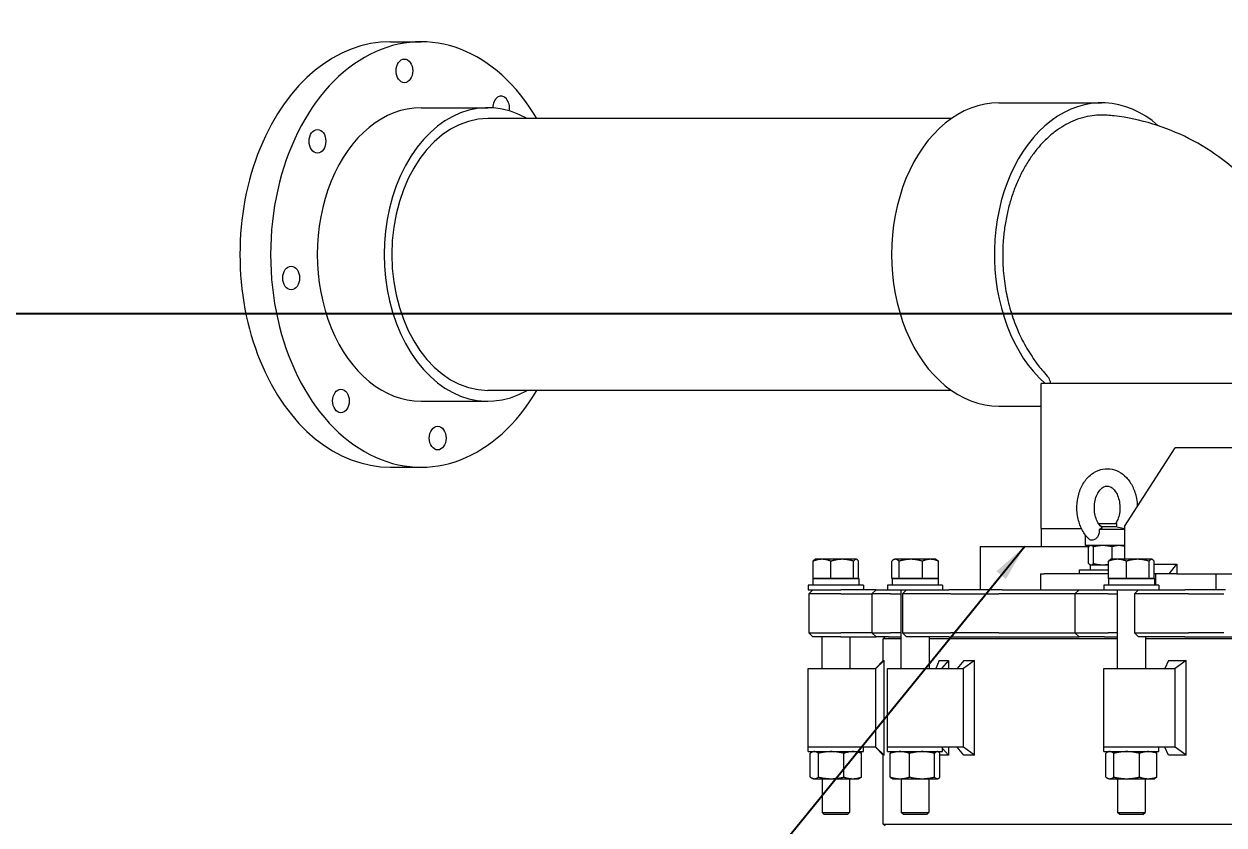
# Model space of a CAD drawing. Header units: inches. Extents: x 15 to 402, y 6 to 261.
# Drawn here: x 259.09 to 297.16, y 114.55 to 139.97 of the extents above; entities that cross this region are included whole.
import ezdxf

# ---------------------------------------------------------------- set-up
doc = ezdxf.new("R2010")
doc.units = ezdxf.units.IN
doc.header["$LTSCALE"] = 12
doc.header["$MEASUREMENT"] = 0
for name, color, linetype, lineweight in [('Dimension (ANSI)', 7, 'Continuous', 25), ('Symbol (ANSI)', 7, 'Continuous', 25), ('Visible (ANSI)', 7, 'Continuous', 50)]:
    doc.layers.add(name, color=color, linetype=linetype, lineweight=lineweight)
doc.styles.add('MEMCOR Medium', font='arial.ttf')
doc.dimstyles.new('Default (ANSI)', dxfattribs={"dimscale": 12, "dimtxt": 0.15, "dimasz": 0.098425, "dimexe": 0.125, "dimexo": 0.0625, "dimgap": 0.031496, "dimtad": 0, "dimtih": 1, "dimtoh": 1, "dimdec": 4, "dimrnd": 1e-08, "dimzin": 3, "dimdsep": 46, "dimlunit": 5, "dimtxsty": 'MEMCOR Medium', "dimcen": 0.09, "dimdle": 0.393701, "dimclrd": 256, "dimclre": 256, "dimclrt": 256, "dimadec": 0, "dimazin": 1, "dimtfac": 0.8, "dimtofl": 0, "dimtmove": 0, "dimatfit": 3, "dimfxl": 1, "dimfrac": 1, "dimtolj": 1, "dimtzin": 4, "dimlwd": -1, "dimlwe": -1, "dimarcsym": 0})
doc.dimstyles.new('Default (ANSI)$7', dxfattribs={"dimscale": 12, "dimtxt": 0.15, "dimasz": 0.098425, "dimexe": 0.125, "dimexo": 0.0625, "dimgap": 0.031496, "dimtad": 0, "dimtih": 1, "dimtoh": 1, "dimdec": 4, "dimrnd": 1e-08, "dimzin": 3, "dimdsep": 46, "dimlunit": 5, "dimtxsty": 'MEMCOR Medium', "dimcen": 0.09, "dimdle": 0.393701, "dimclrd": 256, "dimclre": 256, "dimclrt": 256, "dimadec": 0, "dimazin": 1, "dimtfac": 0.8, "dimtofl": 0, "dimtmove": 0, "dimatfit": 3, "dimfxl": 1, "dimfrac": 1, "dimtolj": 1, "dimtzin": 4, "dimlwd": -1, "dimlwe": -1, "dimarcsym": 0})

# ---------------------------------------------------------------- blocks, each defined once
blk = doc.blocks.new('*D27')
at = {"layer": 'Defpoints', "color": 0, "transparency": 16777216}
for p in [(303.179, 130.769), (255.165, 40.014), (282.974, 40.014)]:
    blk.add_point(p, dxfattribs=at)
at = {"layer": 'Dimension (ANSI)', "transparency": 16777216}
for p, q in [((302.429, 130.769), (253.665, 130.769)), ((255.165, 129.588), (255.165, 91.538)), ((255.165, 41.195), (255.165, 79.246)), ((282.224, 40.014), (253.665, 40.014))]:
    blk.add_line(p, q, dxfattribs=at)
for points in [[(254.968, 129.588), (255.362, 129.588), (255.165, 130.769)], [(254.968, 41.195), (255.362, 41.195), (255.165, 40.014)]]:
    blk.add_solid(points, dxfattribs=at)
at = {"layer": 'Dimension (ANSI)', "transparency": 16777216, "char_height": 1.8, "attachment_point": 5, "style": 'MEMCOR Medium'}
for s, insert in [('\\A1; \\fArial|b0|i0;\\H1.8000;90{\\H0.8x;\\S3#4;} in', (255.165, 87.241)), ('\\A1;[2305.2 mm]{\\P\\fArial|b0|i0;\\H1.8000;SHIPPING HEIGHT\\P\\fArial|b0|i0;\\H1.8000;REF.}', (255.165, 81.095))]:
    blk.add_mtext(s, dxfattribs=dict(at, insert=insert))

msp = doc.modelspace()

# ---------------------------------------------------------------- linework, layer by layer
at = {"layer": 'Visible (ANSI)', "linetype": 'Continuous', "lineweight": 18}
for p, q in [((270.717989, 139.401622), (271.690261, 139.401622)), ((290.022181, 137.464122), (293.281943, 137.464122)), ((271.690261, 137.307872), (273.811581, 137.307872)), ((288.5118, 136.964122), (273.811581, 136.964122)), ((288.5118, 128.339122), (273.811581, 128.339122)), ((300.540719, 128.561622), (291.36151, 128.561622)), ((291.36151, 123.951622), (291.36151, 128.561622)), ((271.690261, 127.995372), (273.811581, 127.995372)), ((290.022181, 127.839122), (291.36151, 127.839122)), ((294.010389, 124.014122), (295.618699, 126.514122)), ((304.99514, 126.514122), (295.618699, 126.514122)), ((270.717989, 125.901622), (271.690261, 125.901622)), ((293.183515, 124.114122), (293.756387, 124.114122)), ((293.756387, 124.114122), (293.768887, 124.101622)), ((291.36151, 123.951622), (292.644239, 123.951622)), ((291.36151, 123.951622), (291.36151, 123.389122)), ((291.36151, 123.951622), (292.644239, 123.951622)), ((292.76741, 123.413122), (292.76741, 123.747557)), ((293.768887, 124.101622), (293.191756, 124.101622)), ((294.010389, 123.924933), (293.203141, 123.924933)), ((293.775852, 124.003475), (293.276258, 124.003475)), ((293.768887, 124.003475), (293.768887, 124.101622)), ((293.775852, 124.003475), (294.010389, 123.953623)), ((294.010389, 124.014122), (294.010389, 122.977751)), ((289.42401, 123.389122), (292.881521, 123.389122)), ((289.42401, 123.389122), (289.42401, 122.014122)), ((294.010389, 123.413122), (292.76741, 123.413122)), ((292.864133, 122.842427), (292.864133, 123.374817)), ((292.925387, 123.413122), (292.906655, 123.404387)), ((293.022827, 122.842427), (293.022827, 123.374817)), ((293.61508, 122.977751), (293.61508, 123.374817)), ((293.987387, 123.413122), (294.006118, 123.404387)), ((284.194667, 122.977751), (284.180111, 122.969347)), ((284.412059, 122.977751), (284.194667, 122.977751)), ((285.053819, 122.977751), (284.412059, 122.977751)), ((285.492427, 122.977751), (285.053819, 122.977751)), ((285.506667, 122.977751), (285.492427, 122.977751)), ((285.506667, 122.977751), (285.521223, 122.969347)), ((286.706418, 122.977751), (286.672501, 122.958169)), ((286.738667, 122.977751), (286.706418, 122.977751)), ((287.226478, 122.977751), (286.738667, 122.977751)), ((287.850228, 122.977751), (287.226478, 122.977751)), ((288.018418, 122.977751), (287.850228, 122.977751)), ((288.018418, 122.977751), (288.052334, 122.958169)), ((293.568649, 122.977751), (293.554093, 122.969347)), ((293.786041, 122.977751), (293.568649, 122.977751)), ((294.427801, 122.977751), (293.786041, 122.977751)), ((294.866409, 122.977751), (294.427801, 122.977751)), ((294.880649, 122.977751), (294.866409, 122.977751)), ((294.880649, 122.977751), (294.895205, 122.969347)), ((284.130422, 122.373751), (284.130422, 122.919159)), ((284.693697, 122.373751), (284.693697, 122.919159)), ((285.413942, 122.373751), (285.413942, 122.919159)), ((285.570912, 122.373751), (285.570912, 122.919159)), ((286.621377, 122.373751), (286.621377, 122.919159)), ((286.855957, 122.373751), (286.855957, 122.919159)), ((287.596998, 122.373751), (287.596998, 122.919159)), ((288.103459, 122.373751), (288.103459, 122.919159)), ((292.581387, 122.648122), (293.504404, 122.648122)), ((292.581387, 122.514122), (292.581387, 122.648122)), ((292.925387, 122.804122), (292.906655, 122.812857)), ((292.919887, 122.804122), (293.504404, 122.804122)), ((292.919887, 122.804122), (292.919887, 122.648122)), ((293.504404, 122.373751), (293.504404, 122.919159)), ((294.067679, 122.373751), (294.067679, 122.919159)), ((294.787924, 122.373751), (294.787924, 122.919159)), ((294.944895, 122.373751), (294.944895, 122.919159)), ((294.944895, 122.826622), (295.663732, 122.826622)), ((295.424484, 122.514122), (295.663732, 122.826622)), ((295.663732, 122.826622), (295.663732, 122.514122)), ((284.121167, 122.373747), (285.580167, 122.373747)), ((284.121167, 122.373747), (284.121167, 122.154747)), ((284.412059, 122.373751), (284.130422, 122.373751)), ((284.194667, 122.373751), (284.194667, 122.373747)), ((284.693697, 122.373751), (284.412059, 122.373751)), ((285.053819, 122.373751), (284.693697, 122.373751)), ((285.413942, 122.373751), (285.053819, 122.373751)), ((285.492427, 122.373751), (285.413942, 122.373751)), ((285.570912, 122.373751), (285.492427, 122.373751)), ((285.506667, 122.373751), (285.506667, 122.373747)), ((285.580167, 122.373747), (285.580167, 122.154747)), ((286.738667, 122.373751), (286.621377, 122.373751)), ((286.632918, 122.373747), (288.091918, 122.373747)), ((286.632918, 122.373747), (286.632918, 122.154747)), ((286.706418, 122.373751), (286.706418, 122.373747)), ((286.855957, 122.373751), (286.738667, 122.373751)), ((287.226478, 122.373751), (286.855957, 122.373751)), ((287.596998, 122.373751), (287.226478, 122.373751)), ((287.850228, 122.373751), (287.596998, 122.373751)), ((288.103459, 122.373751), (287.850228, 122.373751)), ((288.018418, 122.373751), (288.018418, 122.373747)), ((288.091918, 122.373747), (288.091918, 122.154747)), ((291.338351, 122.514122), (291.455554, 122.514122)), ((291.338351, 122.514122), (291.338351, 122.014122)), ((293.504404, 122.514122), (291.455554, 122.514122)), ((293.495149, 122.373747), (294.954149, 122.373747)), ((293.495149, 122.373747), (293.495149, 122.154747)), ((293.786041, 122.373751), (293.504404, 122.373751)), ((293.568649, 122.373751), (293.568649, 122.373747)), ((294.067679, 122.373751), (293.786041, 122.373751)), ((294.427801, 122.373751), (294.067679, 122.373751)), ((294.787924, 122.373751), (294.427801, 122.373751)), ((294.866409, 122.373751), (294.787924, 122.373751)), ((294.944895, 122.373751), (294.866409, 122.373751)), ((294.880649, 122.373751), (294.880649, 122.373747)), ((294.993837, 122.514122), (294.944895, 122.514122)), ((294.954149, 122.373747), (294.954149, 122.154747)), ((295.663732, 122.514122), (294.993837, 122.514122)), ((294.993837, 122.514122), (294.993837, 122.154747)), ((295.663732, 122.514122), (295.424484, 122.514122)), ((295.663732, 122.514122), (302.85759, 122.514122)), ((296.907822, 122.514122), (296.907822, 122.014122)), ((285.725667, 122.154747), (283.975667, 122.154747)), ((283.975667, 122.154747), (283.975667, 122.014122)), ((283.975667, 122.014122), (284.123157, 122.014122)), ((284.123157, 122.014122), (283.993157, 121.884122)), ((283.993344, 121.884122), (283.993157, 121.884122)), ((283.993157, 121.884122), (283.993157, 120.644122)), ((284.006947, 121.884122), (283.993344, 121.884122)), ((285.005504, 121.884122), (284.006947, 121.884122)), ((284.123157, 122.014122), (284.123247, 122.014122)), ((284.123247, 122.014122), (284.136759, 122.014122)), ((284.136759, 122.014122), (285.005504, 122.014122)), ((286.025569, 122.014122), (285.005504, 122.014122)), ((285.005504, 121.884122), (285.99651, 121.884122)), ((285.725667, 122.154747), (285.725667, 122.014122)), ((286.12651, 122.014122), (285.99651, 121.884122)), ((286.104882, 121.884122), (285.99651, 121.884122)), ((285.99651, 121.884122), (285.99651, 120.644122)), ((286.12651, 122.014122), (286.025569, 122.014122)), ((286.240115, 121.884122), (286.104882, 121.884122)), ((286.12651, 122.014122), (286.220794, 122.014122)), ((286.220794, 122.014122), (286.35513, 122.014122)), ((286.586298, 121.884122), (286.240115, 121.884122)), ((286.35513, 122.014122), (286.487418, 122.014122)), ((288.237418, 122.154747), (286.487418, 122.154747)), ((286.487418, 122.154747), (286.487418, 122.014122)), ((286.487418, 122.014122), (287.091298, 122.014122)), ((286.586298, 121.884122), (286.914918, 121.884122)), ((286.914918, 122.014122), (286.914918, 119.514122)), ((287.091298, 122.014122), (286.961298, 121.884122)), ((286.999794, 121.884122), (286.961298, 121.884122)), ((286.961298, 121.884122), (286.961298, 120.644122)), ((287.158588, 121.884122), (286.999794, 121.884122)), ((287.091298, 122.014122), (287.109777, 122.014122)), ((287.109777, 122.014122), (287.267518, 122.014122)), ((288.49651, 121.884122), (287.158588, 121.884122)), ((287.267518, 122.014122), (288.43151, 122.014122)), ((288.237418, 122.154747), (288.237418, 122.014122)), ((289.314913, 122.014122), (288.43151, 122.014122)), ((288.49651, 121.884122), (289.379913, 121.884122)), ((290.125704, 122.014122), (289.314913, 122.014122)), ((289.379913, 121.884122), (290.023398, 121.884122)), ((292.436042, 121.884122), (290.023398, 121.884122)), ((290.125704, 122.014122), (292.566042, 122.014122)), ((292.566042, 122.014122), (292.436042, 121.884122)), ((292.890253, 121.884122), (292.436042, 121.884122)), ((292.436042, 121.884122), (292.436042, 120.644122)), ((292.566042, 122.014122), (292.961206, 122.014122)), ((293.138086, 121.884122), (292.890253, 121.884122)), ((292.961206, 122.014122), (293.207396, 122.014122)), ((293.487881, 121.884122), (293.138086, 121.884122)), ((293.207396, 122.014122), (293.375298, 122.014122)), ((295.099649, 122.154747), (293.349649, 122.154747)), ((293.349649, 122.154747), (293.349649, 122.014122)), ((293.375439, 122.014122), (293.375298, 122.014122)), ((293.375439, 122.014122), (294.450413, 122.014122)), ((293.487881, 121.884122), (293.777149, 121.884122)), ((293.777149, 122.014122), (293.777149, 119.514122)), ((294.450413, 122.014122), (294.320413, 121.884122)), ((294.45389, 121.884122), (294.320413, 121.884122)), ((294.320413, 121.884122), (294.320413, 120.644122)), ((294.450413, 122.014122), (294.514482, 122.014122)), ((294.715325, 121.884122), (294.45389, 121.884122)), ((294.514482, 122.014122), (294.774185, 122.014122)), ((296.034118, 121.884122), (294.715325, 121.884122)), ((294.774185, 122.014122), (295.921535, 122.014122)), ((295.099649, 122.154747), (295.099649, 122.014122)), ((296.431568, 122.014122), (295.921535, 122.014122)), ((296.034118, 121.884122), (296.544151, 121.884122)), ((297.212179, 122.014122), (296.431568, 122.014122)), ((296.544151, 121.884122), (297.163684, 121.884122)), ((283.993157, 120.644122), (283.993344, 120.644122)), ((284.123157, 120.514122), (283.993157, 120.644122)), ((283.993344, 120.644122), (284.006947, 120.644122)), ((284.006947, 120.644122), (285.005504, 120.644122)), ((284.123247, 120.514122), (284.123157, 120.514122)), ((284.136759, 120.514122), (284.123247, 120.514122)), ((285.005504, 120.514122), (284.136759, 120.514122)), ((284.403167, 120.514122), (284.403167, 119.514122)), ((285.99651, 120.644122), (285.005504, 120.644122)), ((285.005504, 120.514122), (286.025569, 120.514122)), ((285.298167, 120.514122), (285.298167, 119.514122)), ((285.99651, 120.644122), (286.104882, 120.644122)), ((286.12651, 120.514122), (285.99651, 120.644122)), ((286.025569, 120.514122), (286.12651, 120.514122)), ((286.104882, 120.644122), (286.240115, 120.644122)), ((286.220794, 120.514122), (286.12651, 120.514122)), ((286.35513, 120.514122), (286.220794, 120.514122)), ((286.240115, 120.644122), (286.586298, 120.644122)), ((286.410919, 120.514122), (286.348419, 120.451622)), ((286.914918, 120.451622), (286.348419, 120.451622)), ((286.348419, 119.756811), (286.348419, 120.451622)), ((286.521298, 120.514122), (286.35513, 120.514122)), ((286.521298, 120.514122), (286.914918, 120.514122)), ((286.914918, 120.644122), (286.586298, 120.644122)), ((286.961298, 120.644122), (286.999794, 120.644122)), ((287.091298, 120.514122), (286.961298, 120.644122)), ((286.999794, 120.644122), (287.158588, 120.644122)), ((287.109777, 120.514122), (287.091298, 120.514122)), ((287.267518, 120.514122), (287.109777, 120.514122)), ((287.158588, 120.644122), (288.49651, 120.644122)), ((288.43151, 120.514122), (287.267518, 120.514122)), ((287.809918, 120.514122), (287.809918, 119.514122)), ((293.777149, 120.451622), (287.809918, 120.451622)), ((288.43151, 120.514122), (289.314913, 120.514122)), ((289.379913, 120.644122), (288.49651, 120.644122)), ((289.314913, 120.514122), (289.901703, 120.514122)), ((290.023398, 120.644122), (289.379913, 120.644122)), ((289.901703, 120.514122), (292.566042, 120.514122)), ((290.023398, 120.644122), (292.436042, 120.644122)), ((292.436042, 120.644122), (292.890253, 120.644122)), ((292.566042, 120.514122), (292.436042, 120.644122)), ((292.961206, 120.514122), (292.566042, 120.514122)), ((292.890253, 120.644122), (293.138086, 120.644122)), ((293.207396, 120.514122), (292.961206, 120.514122)), ((293.138086, 120.644122), (293.487881, 120.644122)), ((293.375298, 120.514122), (293.207396, 120.514122)), ((293.375298, 120.514122), (293.777149, 120.514122)), ((293.777149, 120.644122), (293.487881, 120.644122)), ((294.320413, 120.644122), (294.45389, 120.644122)), ((294.450413, 120.514122), (294.320413, 120.644122)), ((294.514482, 120.514122), (294.450413, 120.514122)), ((294.45389, 120.644122), (294.715325, 120.644122)), ((294.774185, 120.514122), (294.514482, 120.514122)), ((294.672149, 120.514122), (294.672149, 119.514122)), ((303.151131, 120.451622), (294.672149, 120.451622)), ((294.715325, 120.644122), (296.034118, 120.644122)), ((295.921535, 120.514122), (294.774185, 120.514122)), ((295.921535, 120.514122), (296.431568, 120.514122)), ((296.544151, 120.644122), (296.034118, 120.644122)), ((296.431568, 120.514122), (296.928362, 120.514122)), ((297.163684, 120.644122), (296.544151, 120.644122)), ((296.928362, 120.514122), (301.454948, 120.514122)), ((286.355461, 119.763854), (286.105765, 119.514122)), ((286.385125, 119.763854), (286.12051, 119.514122)), ((286.355461, 119.763854), (286.385125, 119.763854)), ((286.385125, 116.764389), (286.385125, 119.763854)), ((288.128931, 119.763854), (288.024634, 119.514122)), ((288.128931, 119.763854), (288.419177, 119.763854)), ((288.419177, 119.763854), (288.199365, 119.514122)), ((288.419177, 119.763854), (288.419177, 119.514122)), ((288.91204, 119.763854), (288.699365, 119.514122)), ((289.253664, 119.763854), (288.899634, 119.514122)), ((288.91204, 119.763854), (289.253664, 119.763854)), ((289.253664, 116.764389), (289.253664, 119.763854)), ((295.403878, 119.763854), (295.285211, 119.514122)), ((295.403878, 119.763854), (295.965925, 119.763854)), ((295.965925, 119.763854), (295.617343, 119.514122)), ((295.965925, 116.764389), (295.965925, 119.763854)), ((283.975667, 119.514122), (284.850667, 119.514122)), ((283.975667, 117.014122), (283.975667, 119.514122)), ((284.850667, 119.514122), (286.12051, 119.514122)), ((286.12051, 117.014122), (286.12051, 119.514122)), ((286.487418, 119.514122), (287.799918, 119.514122)), ((286.487418, 117.014122), (286.487418, 119.514122)), ((287.799918, 119.514122), (288.899634, 119.514122)), ((288.899634, 117.014122), (288.899634, 119.514122)), ((293.349649, 119.514122), (294.982421, 119.514122)), ((293.349649, 117.014122), (293.349649, 119.514122)), ((294.982421, 119.514122), (295.617343, 119.514122)), ((295.617343, 117.014122), (295.617343, 119.514122)), ((284.850667, 117.014122), (283.975667, 117.014122)), ((284.850667, 117.014122), (283.975667, 117.014122)), ((283.975667, 116.873497), (283.975667, 117.014122)), ((283.975667, 116.873497), (285.725667, 116.873497)), ((284.131667, 116.873497), (284.094493, 116.856163)), ((286.12051, 117.014122), (284.850667, 117.014122)), ((285.569667, 116.873497), (285.606841, 116.856163)), ((285.725667, 116.873497), (285.725667, 117.014122)), ((286.355461, 116.764389), (286.105765, 117.014122)), ((286.385125, 116.764389), (286.12051, 117.014122)), ((287.799918, 117.014122), (286.487418, 117.014122)), ((287.799918, 117.014122), (286.487418, 117.014122)), ((286.487418, 116.873497), (286.487418, 117.014122)), ((286.487418, 116.873497), (288.237418, 116.873497)), ((286.643418, 116.873497), (286.627464, 116.866058)), ((288.899634, 117.014122), (287.799918, 117.014122)), ((288.081418, 116.873497), (288.097371, 116.866058)), ((288.083835, 116.87237), (288.083364, 116.873497)), ((288.237418, 116.873497), (288.237418, 117.014122)), ((288.419177, 116.764389), (288.237418, 116.970889)), ((288.419177, 117.014122), (288.419177, 116.764389)), ((288.91204, 116.764389), (288.699365, 117.014122)), ((289.253664, 116.764389), (288.899634, 117.014122)), ((294.982421, 117.014122), (293.349649, 117.014122)), ((294.982421, 117.014122), (293.349649, 117.014122)), ((293.349649, 116.873497), (293.349649, 117.014122)), ((293.349649, 116.873497), (295.099649, 116.873497)), ((293.505649, 116.873497), (293.468475, 116.856163)), ((294.943649, 116.873497), (294.980823, 116.856163)), ((295.617343, 117.014122), (294.982421, 117.014122)), ((295.099649, 116.873497), (295.099649, 117.014122)), ((295.403878, 116.764389), (295.285211, 117.014122)), ((295.965925, 116.764389), (295.617343, 117.014122)), ((284.038459, 116.066364), (284.038459, 116.82163)), ((284.295567, 116.066364), (284.295567, 116.82163)), ((285.107775, 116.066364), (285.107775, 116.82163)), ((285.662875, 116.066364), (285.662875, 116.82163)), ((286.348419, 114.576622), (286.348419, 116.771433)), ((286.385125, 116.764389), (286.355461, 116.764389)), ((286.573003, 116.066364), (286.573003, 116.82163)), ((287.190373, 116.066364), (287.190373, 116.82163)), ((287.979788, 116.066364), (287.979788, 116.82163)), ((288.151833, 116.066364), (288.151833, 116.82163)), ((288.419177, 116.764389), (288.151833, 116.764389)), ((289.253664, 116.764389), (288.91204, 116.764389)), ((293.412441, 116.066364), (293.412441, 116.82163)), ((293.66955, 116.066364), (293.66955, 116.82163)), ((294.481758, 116.066364), (294.481758, 116.82163)), ((295.036857, 116.066364), (295.036857, 116.82163)), ((295.965925, 116.764389), (295.403878, 116.764389)), ((284.131667, 116.014497), (284.094493, 116.031831)), ((284.131667, 116.014497), (284.167013, 116.014497)), ((284.167013, 116.014497), (284.701671, 116.014497)), ((284.413167, 116.014497), (284.413167, 114.939862)), ((284.701671, 116.014497), (285.385325, 116.014497)), ((285.288167, 116.014497), (285.288167, 114.939862)), ((285.385325, 116.014497), (285.569667, 116.014497)), ((285.569667, 116.014497), (285.606841, 116.031831)), ((286.643418, 116.014497), (286.627464, 116.021936)), ((286.643418, 116.014497), (286.881688, 116.014497)), ((286.881688, 116.014497), (287.58508, 116.014497)), ((286.924918, 116.014497), (286.924918, 114.939862)), ((287.58508, 116.014497), (288.065811, 116.014497)), ((287.799918, 116.014497), (287.799918, 114.939862)), ((288.065811, 116.014497), (288.081418, 116.014497)), ((288.081418, 116.014497), (288.097371, 116.021936)), ((293.505649, 116.014497), (293.468475, 116.031831)), ((293.505649, 116.014497), (293.540995, 116.014497)), ((293.540995, 116.014497), (294.075654, 116.014497)), ((293.787149, 116.014497), (293.787149, 114.939862)), ((294.075654, 116.014497), (294.759307, 116.014497)), ((294.662149, 116.014497), (294.662149, 114.939862)), ((294.759307, 116.014497), (294.943649, 116.014497)), ((294.943649, 116.014497), (294.980823, 116.031831)), ((284.413167, 114.939862), (285.288167, 114.939862)), ((284.481328, 114.873747), (284.413167, 114.939862)), ((285.220006, 114.873747), (284.481328, 114.873747)), ((285.220006, 114.873747), (285.288167, 114.939862)), ((286.924918, 114.939862), (287.799918, 114.939862)), ((286.993079, 114.873747), (286.924918, 114.939862)), ((287.731757, 114.873747), (286.993079, 114.873747)), ((287.731757, 114.873747), (287.799918, 114.939862)), ((293.787149, 114.939862), (294.662149, 114.939862)), ((293.85531, 114.873747), (293.787149, 114.939862)), ((294.593988, 114.873747), (293.85531, 114.873747)), ((294.593988, 114.873747), (294.662149, 114.939862)), ((286.348419, 114.576622), (306.362723, 114.576622)), ((286.410919, 114.514122), (286.348419, 114.576622))]:
    msp.add_line(p, q, dxfattribs=at)
for centre, major_axis, start_param, end_param in [((271.690261, 132.651622), (0, 6.75), 5.405442062, 10.302521206), ((270.717989, 132.651622), (0, 6.75), 0, 3.141592654), ((273.811581, 132.651622), (0, 4.65625), 5.896527346, 9.811435922), ((274.230676, 137.300085), (0, 0.375), 4.465939864, 7.846794863), ((290.022181, 132.651622), (0, 4.8125), 0, 3.141592654), ((293.281943, 132.651622), (0, 4.8125), 5.726657922, 8.869720442), ((271.690261, 132.651622), (0, 4.65625), 0, 3.141592654), ((273.811581, 132.651622), (0, -4.3125), 3.141592654, 6.283185307)]:
    msp.add_ellipse(centre, major_axis=major_axis, ratio=0.707106781, start_param=start_param, end_param=end_param, dxfattribs=at)
for centre, major_axis in [((271.162374, 138.478997), (0, 0.375)), ((268.403301, 136.244311), (0, 0.375)), ((267.569685, 131.905077), (0, -0.375)), ((269.149846, 128.003159), (0, -0.375)), ((272.218148, 126.824247), (0, -0.375))]:
    msp.add_ellipse(centre, major_axis=major_axis, ratio=0.707106781, dxfattribs=at)
for points, knots in [([(293.455598, 137.068435), (293.396559, 137.073065), (293.338487, 137.075265), (293.185136, 137.075265), (293.083848, 137.068817), (292.877959, 137.04071), (292.773358, 137.019044), (292.566314, 136.960715), (292.463828, 136.924039), (292.266038, 136.838423), (292.170735, 136.789489), (291.991828, 136.684529), (291.899948, 136.623637), (291.71725, 136.485991), (291.626434, 136.409232), (291.450865, 136.243021), (291.366074, 136.153532), (291.206457, 135.96712), (291.131628, 135.8702), (290.994748, 135.676216), (290.926362, 135.570171), (290.794856, 135.344015), (290.731738, 135.223899), (290.614524, 134.975239), (290.560403, 134.84664), (290.463358, 134.587984), (290.420432, 134.45793), (290.346256, 134.20412), (290.311607, 134.068595), (290.251015, 133.787352), (290.225075, 133.641631), (290.183843, 133.347268), (290.168542, 133.198563), (290.148701, 132.905881), (290.144157, 132.761906), (290.144157, 132.522066), (290.146665, 132.414919), (290.157643, 132.196389), (290.166115, 132.085006), (290.188962, 131.863481), (290.20334, 131.753313), (290.236914, 131.539427), (290.256108, 131.435708), (290.297585, 131.238069), (290.321939, 131.134692), (290.3773, 130.926225), (290.408308, 130.821137), (290.475769, 130.614532), (290.512228, 130.51299), (290.588431, 130.318079), (290.628171, 130.224707), (290.708253, 130.049287), (290.752492, 129.95883), (290.847518, 129.778567), (290.898307, 129.688763), (291.004103, 129.514238), (291.059119, 129.429497), (291.170234, 129.268484), (291.226328, 129.192204), (291.324388, 129.065265), (291.377418, 128.999506), (291.47815, 128.879087), (291.545106, 128.802658), (291.604886, 128.735987)], [29.304726701, 29.304726701, 29.304726701, 29.304726701, 29.914061169, 29.914061169, 30.957290383, 30.957290383, 32.000519598, 32.000519598, 33.043748812, 33.043748812, 34.086978027, 34.086978027, 35.131018803, 35.131018803, 36.175059579, 36.175059579, 37.219100354, 37.219100354, 38.26314113, 38.26314113, 39.307350564, 39.307350564, 40.351559998, 40.351559998, 41.395769431, 41.395769431, 42.439978865, 42.439978865, 43.488478641, 43.488478641, 44.536978417, 44.536978417, 45.585478193, 45.585478193, 46.633977969, 46.633977969, 47.413056719, 47.413056719, 48.192135469, 48.192135469, 48.971214218, 48.971214218, 49.750292968, 49.750292968, 50.542152655, 50.542152655, 51.334012342, 51.334012342, 52.125872029, 52.125872029, 52.917731716, 52.917731716, 53.716945953, 53.716945953, 54.51616019, 54.51616019, 55.315374427, 55.315374427, 56.114588664, 56.114588664, 56.7479556, 56.7479556, 57.535975063, 57.535975063, 57.535975063, 57.535975063]), ([(300.485418, 129.714122), (300.43023, 130.072409), (300.35678, 130.428554), (300.073519, 131.509694), (299.802352, 132.223312), (299.077075, 133.586737), (298.622383, 134.237698), (297.496341, 135.412759), (296.821728, 135.9373), (295.325435, 136.699147), (294.519531, 136.952476), (293.607341, 137.055245), (293.531545, 137.062491), (293.455598, 137.068453)], [3.356076364, 3.356076364, 3.356076364, 3.356076364, 3.496436019, 3.496436019, 3.786560135, 3.786560135, 4.076684251, 4.076684251, 4.366808367, 4.366808367, 4.632893106, 4.632893106, 4.656932483, 4.656932483, 4.656932483, 4.656932483]), ([(291.671019, 128.561622), (291.660939, 128.596955), (291.650476, 128.628207), (291.630726, 128.680793), (291.621439, 128.702121), (291.606481, 128.733513), (291.600811, 128.743569), (291.597587, 128.749008), (291.597147, 128.749699), (291.597147, 128.749699)], [3.5251041033, 3.5251041033, 3.5251041033, 3.5251041033, 3.6298399292, 3.6298399292, 3.7345757551, 3.7345757551, 3.839311581, 3.839311581, 3.8748532597, 3.8748532597, 3.8748532597, 3.8748532597]), ([(292.88331, 123.616225), (292.800261, 123.695765), (292.73018, 123.790235), (292.613176, 124.005372), (292.568144, 124.127518), (292.509275, 124.384364), (292.495975, 124.519252), (292.502475, 124.787948), (292.522294, 124.921736), (292.594493, 125.175827), (292.646793, 125.296193), (292.781394, 125.509153), (292.863091, 125.602486), (293.046325, 125.744859), (293.145842, 125.79684), (293.347215, 125.852453), (293.447368, 125.860376), (293.640916, 125.837574), (293.734044, 125.807919), (293.911633, 125.715442), (293.994843, 125.650411), (294.147216, 125.488426), (294.213959, 125.388683), (294.322556, 125.164881), (294.362745, 125.039633), (294.403305, 124.821816), (294.412297, 124.731601), (294.413802, 124.641198)], [3.736873563, 3.736873563, 3.736873563, 3.736873563, 4.056754626, 4.056754626, 4.398938909, 4.398938909, 4.746584901, 4.746584901, 5.094483157, 5.094483157, 5.441795747, 5.441795747, 5.780785146, 5.780785146, 6.090334181, 6.090334181, 6.366299518, 6.366299518, 6.63599325, 6.63599325, 6.927784401, 6.927784401, 7.252560037, 7.252560037, 7.596481555, 7.596481555, 7.830443863, 7.830443863, 7.830443863, 7.830443863]), ([(293.290756, 123.99115), (293.255173, 124.019992), (293.218727, 124.06005), (293.15542, 124.157226), (293.128094, 124.212497), (293.084613, 124.335278), (293.068433, 124.402697), (293.04984, 124.543264), (293.047541, 124.616421), (293.057404, 124.760135), (293.06959, 124.830656), (293.106244, 124.960868), (293.130624, 125.020586), (293.186984, 125.123502), (293.21889, 125.166691), (293.285251, 125.235529), (293.319541, 125.260317), (293.39096, 125.296308), (293.42634, 125.30367), (293.489292, 125.302153), (293.51771, 125.296101), (293.589462, 125.264323), (293.634779, 125.231911), (293.711537, 125.143779), (293.743335, 125.095888), (293.797022, 124.985473), (293.819129, 124.923462), (293.850739, 124.790183), (293.860157, 124.718899), (293.864545, 124.574676), (293.859431, 124.501761), (293.835473, 124.362844), (293.816672, 124.296859), (293.774185, 124.192047), (293.752616, 124.150463), (293.729258, 124.114122)], [3.662051338, 3.662051338, 3.662051338, 3.662051338, 3.967920047, 3.967920047, 4.248084742, 4.248084742, 4.5274672, 4.5274672, 4.809148347, 4.809148347, 5.09125043, 5.09125043, 5.371368437, 5.371368437, 5.650327299, 5.650327299, 5.940878514, 5.940878514, 6.30022792, 6.30022792, 6.586678092, 6.586678092, 6.965130293, 6.965130293, 7.251601663, 7.251601663, 7.530362539, 7.530362539, 7.810977806, 7.810977806, 8.093211609, 8.093211609, 8.374522902, 8.374522902, 8.591740453, 8.591740453, 8.591740453, 8.591740453]), ([(293.203141, 123.924933), (293.206919, 123.876508), (293.204378, 123.827626), (293.180931, 123.74248), (293.164607, 123.710497), (293.126167, 123.657533), (293.102902, 123.635454), (293.052536, 123.601936), (293.026078, 123.590921), (292.974326, 123.58075), (292.949548, 123.581903), (292.910966, 123.594883), (292.896195, 123.60389), (292.883315, 123.616223)], [0, 0, 0, 0, 0.370297257, 0.370297257, 0.678851509, 0.678851509, 0.993897876, 0.993897876, 1.309972792, 1.309972792, 1.631880124, 1.631880124, 1.873145934, 1.873145934, 1.873145934, 1.873145934]), ([(293.290756, 123.99115), (293.291361, 123.990659), (293.291917, 123.990159), (293.298197, 123.983863), (293.297663, 123.977064), (293.285699, 123.960962), (293.270627, 123.951328), (293.23645, 123.93624), (293.22088, 123.93051), (293.203141, 123.924933)], [1.7598983994, 1.7598983994, 1.7598983994, 1.7598983994, 1.7847843361, 1.7847843361, 2.0675310161, 2.0675310161, 2.4434414787, 2.4434414787, 2.6773418205, 2.6773418205, 2.6773418205, 2.6773418205])]:
    msp.add_open_spline(points, degree=3, knots=knots, dxfattribs=at)
for points, weights in [([(292.94348, 123.413122), (292.906655, 123.413122), (292.864133, 123.374817)], [1, 1.0379548493, 1]), ([(293.022827, 123.374817), (292.980305, 123.413122), (292.94348, 123.413122)], [1, 1.0379548493, 1]), ([(293.318954, 123.413122), (293.181521, 123.413122), (293.022827, 123.374817)], [1, 1.0379548493, 1]), ([(293.61508, 123.374817), (293.456387, 123.413122), (293.318954, 123.413122)], [1, 1.0379548493, 1]), ([(293.83186, 123.413122), (293.731252, 123.413122), (293.61508, 123.374817)], [1, 1.0379548493, 1]), ([(294.010389, 123.386558), (293.91658, 123.413122), (293.83186, 123.413122)], [1.01035335799, 1.03177049212, 1]), ([(294.006118, 123.404387), (294.008245, 123.403396), (294.010389, 123.402289)], [1.01895290532, 1.01902761285, 1.01887469529]), ([(284.412059, 122.977751), (284.281351, 122.977751), (284.130422, 122.919159)], [1, 1.0379548493, 1]), ([(284.130422, 122.919159), (284.156779, 122.955876), (284.180111, 122.969347)], [1, 1.02345233345, 1.0179222336]), ([(284.693697, 122.919159), (284.542767, 122.977751), (284.412059, 122.977751)], [1, 1.0379548493, 1]), ([(285.053819, 122.977751), (284.886686, 122.977751), (284.693697, 122.919159)], [1, 1.0379548493, 1]), ([(285.413942, 122.919159), (285.220953, 122.977751), (285.053819, 122.977751)], [1, 1.0379548493, 1]), ([(285.492427, 122.977751), (285.456002, 122.977751), (285.413942, 122.919159)], [1, 1.0379548493, 1]), ([(285.570912, 122.919159), (285.528852, 122.977751), (285.492427, 122.977751)], [1, 1.0379548493, 1]), ([(286.738667, 122.977751), (286.684233, 122.977751), (286.621377, 122.919159)], [1, 1.0379548493, 1]), ([(286.855957, 122.919159), (286.793102, 122.977751), (286.738667, 122.977751)], [1, 1.0379548493, 1]), ([(287.226478, 122.977751), (287.054518, 122.977751), (286.855957, 122.919159)], [1, 1.0379548493, 1]), ([(287.596998, 122.919159), (287.398437, 122.977751), (287.226478, 122.977751)], [1, 1.0379548493, 1]), ([(287.850228, 122.977751), (287.732704, 122.977751), (287.596998, 122.919159)], [1, 1.0379548493, 1]), ([(288.103459, 122.919159), (287.967753, 122.977751), (287.850228, 122.977751)], [1, 1.0379548493, 1]), ([(293.786041, 122.977751), (293.655333, 122.977751), (293.504404, 122.919159)], [1, 1.0379548493, 1]), ([(293.504404, 122.919159), (293.530761, 122.955876), (293.554093, 122.969347)], [1, 1.02345233345, 1.0179222336]), ([(294.067679, 122.919159), (293.91675, 122.977751), (293.786041, 122.977751)], [1, 1.0379548493, 1]), ([(294.427801, 122.977751), (294.260668, 122.977751), (294.067679, 122.919159)], [1, 1.0379548493, 1]), ([(294.787924, 122.919159), (294.594935, 122.977751), (294.427801, 122.977751)], [1, 1.0379548493, 1]), ([(294.866409, 122.977751), (294.829984, 122.977751), (294.787924, 122.919159)], [1, 1.0379548493, 1]), ([(294.944895, 122.919159), (294.902834, 122.977751), (294.866409, 122.977751)], [1, 1.0379548493, 1]), ([(288.052334, 122.958169), (288.076703, 122.9441), (288.103459, 122.919159)], [1.01844924463, 1.01581143405, 1]), ([(292.864133, 122.842427), (292.906655, 122.804122), (292.94348, 122.804122)], [1, 1.0379548493, 1]), ([(292.94348, 122.804122), (292.980305, 122.804122), (293.022827, 122.842427)], [1, 1.0379548493, 1]), ([(293.022827, 122.842427), (293.181521, 122.804122), (293.318954, 122.804122)], [1, 1.0379548493, 1]), ([(293.318954, 122.804122), (293.408831, 122.804122), (293.504404, 122.81981)], [1, 1.02449977866, 1.01737044191]), ([(284.167013, 116.873497), (284.107351, 116.873497), (284.038459, 116.82163)], [1, 1.0379548493, 1]), ([(284.295567, 116.82163), (284.226675, 116.873497), (284.167013, 116.873497)], [1, 1.0379548493, 1]), ([(284.701671, 116.873497), (284.513198, 116.873497), (284.295567, 116.82163)], [1, 1.0379548493, 1]), ([(285.107775, 116.82163), (284.890145, 116.873497), (284.701671, 116.873497)], [1, 1.0379548493, 1]), ([(285.385325, 116.873497), (285.256514, 116.873497), (285.107775, 116.82163)], [1, 1.0379548493, 1]), ([(285.662875, 116.82163), (285.514136, 116.873497), (285.385325, 116.873497)], [1, 1.0379548493, 1]), ([(286.881688, 116.873497), (286.738426, 116.873497), (286.573003, 116.82163)], [1, 1.0379548493, 1]), ([(287.190373, 116.82163), (287.024949, 116.873497), (286.881688, 116.873497)], [1, 1.0379548493, 1]), ([(287.58508, 116.873497), (287.401896, 116.873497), (287.190373, 116.82163)], [1, 1.0379548493, 1]), ([(287.979788, 116.82163), (287.768265, 116.873497), (287.58508, 116.873497)], [1, 1.0379548493, 1]), ([(288.065811, 116.873497), (288.025887, 116.873497), (287.979788, 116.82163)], [1, 1.0379548493, 1]), ([(288.151833, 116.82163), (288.105734, 116.873497), (288.065811, 116.873497)], [1, 1.0379548493, 1]), ([(293.540995, 116.873497), (293.481333, 116.873497), (293.412441, 116.82163)], [1, 1.0379548493, 1]), ([(293.66955, 116.82163), (293.600658, 116.873497), (293.540995, 116.873497)], [1, 1.0379548493, 1]), ([(294.075654, 116.873497), (293.88718, 116.873497), (293.66955, 116.82163)], [1, 1.0379548493, 1]), ([(294.481758, 116.82163), (294.264127, 116.873497), (294.075654, 116.873497)], [1, 1.0379548493, 1]), ([(294.759307, 116.873497), (294.630496, 116.873497), (294.481758, 116.82163)], [1, 1.0379548493, 1]), ([(295.036857, 116.82163), (294.888119, 116.873497), (294.759307, 116.873497)], [1, 1.0379548493, 1]), ([(285.606841, 116.856163), (285.63355, 116.843708), (285.662875, 116.82163)], [1.01844924463, 1.01581143405, 1]), ([(286.573003, 116.82163), (286.601891, 116.854133), (286.627464, 116.866058)], [1, 1.02345233345, 1.0179222336]), ([(294.980823, 116.856163), (295.007532, 116.843708), (295.036857, 116.82163)], [1.01844924463, 1.01581143405, 1]), ([(284.038459, 116.066364), (284.107351, 116.014497), (284.167013, 116.014497)], [1, 1.0379548493, 1]), ([(284.167013, 116.014497), (284.226675, 116.014497), (284.295567, 116.066364)], [1, 1.0379548493, 1]), ([(284.295567, 116.066364), (284.513198, 116.014497), (284.701671, 116.014497)], [1, 1.0379548493, 1]), ([(284.701671, 116.014497), (284.890145, 116.014497), (285.107775, 116.066364)], [1, 1.0379548493, 1]), ([(285.107775, 116.066364), (285.256514, 116.014497), (285.385325, 116.014497)], [1, 1.0379548493, 1]), ([(285.385325, 116.014497), (285.514136, 116.014497), (285.662875, 116.066364)], [1, 1.0379548493, 1]), ([(285.662875, 116.066364), (285.63355, 116.044286), (285.606841, 116.031831)], [1, 1.01581143405, 1.01844924463]), ([(286.573003, 116.066364), (286.738426, 116.014497), (286.881688, 116.014497)], [1, 1.0379548493, 1]), ([(286.627464, 116.021936), (286.601891, 116.033861), (286.573003, 116.066364)], [1.0179222336, 1.02345233345, 1]), ([(286.881688, 116.014497), (287.024949, 116.014497), (287.190373, 116.066364)], [1, 1.0379548493, 1]), ([(287.190373, 116.066364), (287.401896, 116.014497), (287.58508, 116.014497)], [1, 1.0379548493, 1]), ([(287.58508, 116.014497), (287.768265, 116.014497), (287.979788, 116.066364)], [1, 1.0379548493, 1]), ([(287.979788, 116.066364), (288.025887, 116.014497), (288.065811, 116.014497)], [1, 1.0379548493, 1]), ([(288.065811, 116.014497), (288.105734, 116.014497), (288.151833, 116.066364)], [1, 1.0379548493, 1]), ([(293.412441, 116.066364), (293.481333, 116.014497), (293.540995, 116.014497)], [1, 1.0379548493, 1]), ([(293.540995, 116.014497), (293.600658, 116.014497), (293.66955, 116.066364)], [1, 1.0379548493, 1]), ([(293.66955, 116.066364), (293.88718, 116.014497), (294.075654, 116.014497)], [1, 1.0379548493, 1]), ([(294.075654, 116.014497), (294.264127, 116.014497), (294.481758, 116.066364)], [1, 1.0379548493, 1]), ([(294.481758, 116.066364), (294.630496, 116.014497), (294.759307, 116.014497)], [1, 1.0379548493, 1]), ([(294.759307, 116.014497), (294.888119, 116.014497), (295.036857, 116.066364)], [1, 1.0379548493, 1]), ([(295.036857, 116.066364), (295.007532, 116.044286), (294.980823, 116.031831)], [1, 1.01581143405, 1.01844924463])]:
    msp.add_rational_spline(points, weights, degree=2, dxfattribs=at)

# ---------------------------------------------------------------- dimensions: what is measured, and where the dimension line sits
at = {"layer": 'Dimension (ANSI)'}
dim = msp.add_linear_dim(base=(255.165265, 40.014122), p1=(303.178631, 130.769122), p2=(282.97425, 40.014122), angle=90, text=' \\fArial|b0|i0;\\H1.8000;<> in\\X[2305.2 mm]{\\P\\fArial|b0|i0;\\H1.8000;SHIPPING HEIGHT\\P\\fArial|b0|i0;\\H1.8000;REF.}', dimstyle='Default (ANSI)', override={"dimgap": 0.031496, "dimdec": 4, "dimpost": '', "dimtol": 0, "dimlim": 0, "dimtp": 0, "dimtm": 0, "dimtdec": 2, "dimatfit": 1}, dxfattribs=at)
dim.commit()
dim.dimension.update_dxf_attribs({"geometry": '*D27', "text_midpoint": (255.165265, 85.391622), "dimtype": 160})

# ---------------------------------------------------------------- leaders
at = {"layer": 'Symbol (ANSI)', "annotation_type": 0, "has_hookline": 1, "hookline_direction": 1, "text_width": 16.572033}
msp.add_leader([(290.84006, 123.389122), (282.052291, 112.572715), (280.871189, 112.572715)], dimstyle='Default (ANSI)$7', override={"dimtad": 0}, dxfattribs=at)

doc.saveas('drawing.dxf')
